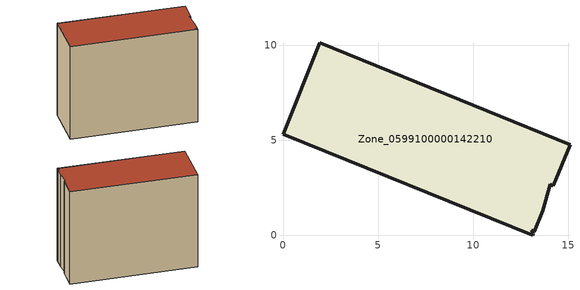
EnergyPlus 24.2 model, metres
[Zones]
Zone_0599100000142210
 floor ground (C_G): 0,5.32 1.93,10.13 15.1,4.77 14.22,2.61 14.07,2.67 13.67,1.29 13.22,0.2 13.09,0.25 13.17,0.07 13.14,0 z0
 wall outside (C_F): 1.93,10.13 0,5.32 13.14,0 13.17,0.07 13.09,0.25 13.22,0.2 13.67,1.29 14.07,2.67 14.22,2.61 15.1,4.77 1.93,10.13 z0:11.46
 roof outside (C_R): 14.22,2.61 15.1,4.77 1.93,10.13 0,5.32 13.14,0 13.17,0.07 13.09,0.25 13.22,0.2 13.67,1.29 14.07,2.67 z11.46
[BUILDING]
Pand.0599100000142210: North Axis=0; Terrain=City; Loads Convergence Tolerance Value=0.04; Temperature Convergence Tolerance Value=0.4; Solar Distribution=FullExterior; Maximum Number of Warmup Days=25; Minimum Number of Warmup Days=1
[Site:Location]
Rotterdam.The.Hague.AP_ZH_NLD Design_Conditions: Latitude=51.96; Longitude=4.45; Time Zone=1; Elevation=-4.5
[SITE:GROUNDTEMPERATURE:BUILDINGSURFACE]
18, 18, 18, 18, 18, 18, 18, 18, 18, 18, 18, 18
[MATERIAL] Thermal Absorptance=0.9; Solar Absorptance=0.7; Visible Absorptance=0.7
Name | Roughness | Thickness | Conductivity | Density | Specific Heat
G.TI.1946 | MediumSmooth | 0.15 | 1 | 540 | 1210
F.TI.1946 | Rough | 0.3 | 0.857143 | 1920 | 840
R.TI.1946 | MediumRough | 0.2 | 0.1 | 1500 | 1000
[CONSTRUCTION]
C_G: G.TI.1946
C_F: F.TI.1946
C_R: R.TI.1946
[ZONE]
Zone_0599100000142210: Type=1; Multiplier=1; Ceiling Height=Autocalculate; Volume=Autocalculate; Floor Area=autocalculate; Part of Total Floor Area=Yes
[ZONEINFILTRATION:DESIGNFLOWRATE]
Infil_Zone_0599100000142210: Zone or ZoneList or Space or SpaceList=Zone_0599100000142210; Schedule=AlwaysOn; Design Flow Rate Calculation Method=Flow/Area; Flow Rate per Floor Area=0.003; Constant Term Coefficient=1; Temperature Term Coefficient=0; Velocity Term Coefficient=0; Velocity Squared Term Coefficient=0
[HVACTEMPLATE:ZONE:IDEALLOADSAIRSYSTEM]
Zone_0599100000142210: Maximum Heating Supply Air Temperature=50; Minimum Cooling Supply Air Temperature=13; Maximum Heating Supply Air Humidity Ratio=0.0156; Minimum Cooling Supply Air Humidity Ratio=0.0077; Heating Limit=NoLimit; Cooling Limit=NoLimit; Dehumidification Control Type=ConstantSensibleHeatRatio; Cooling Sensible Heat Ratio=0.7; Dehumidification Setpoint=60; Humidification Control Type=None; Humidification Setpoint=30; Outdoor Air Method=None; Outdoor Air Flow Rate per Person=0.00944; Outdoor Air Flow Rate per Zone Floor Area=0; Outdoor Air Flow Rate per Zone=0; Demand Controlled Ventilation Type=None; Outdoor Air Economizer Type=NoEconomizer; Heat Recovery Type=None; Sensible Heat Recovery Effectiveness=0.7; Latent Heat Recovery Effectiveness=0.65
[ZONECONTROL:THERMOSTAT]
ThermostatControl_Zone_0599100000142210: Zone or ZoneList=Zone_0599100000142210; Control Type Schedule=DualSetpointControlType; Control 1=Thermostat_Zone_0599100000142210; Temperature Difference Between Cutout And Setpoint=0
[THERMOSTATSETPOINT:DUALSETPOINT]
Thermostat_Zone_0599100000142210: Heating Setpoint Temperature Schedule=HeatingSetpoint_Zone_0599100000142210; Cooling Setpoint Temperature Schedule=CoolingSetpoint_Zone_0599100000142210
[SCHEDULE:COMPACT]
HeatingSetpoint_Zone_0599100000142210: Through: 12/31, For: AllDays, Until: 24:00, 21
CoolingSetpoint_Zone_0599100000142210: Through: 12/31, For: AllDays, Until: 24:00, 24
DualSetpointControlType: Through: 12/31, For: AllDays, Until: 24:00, 4
AlwaysOn: Through: 12/31, For: AllDays, Until: 24:00, 1
